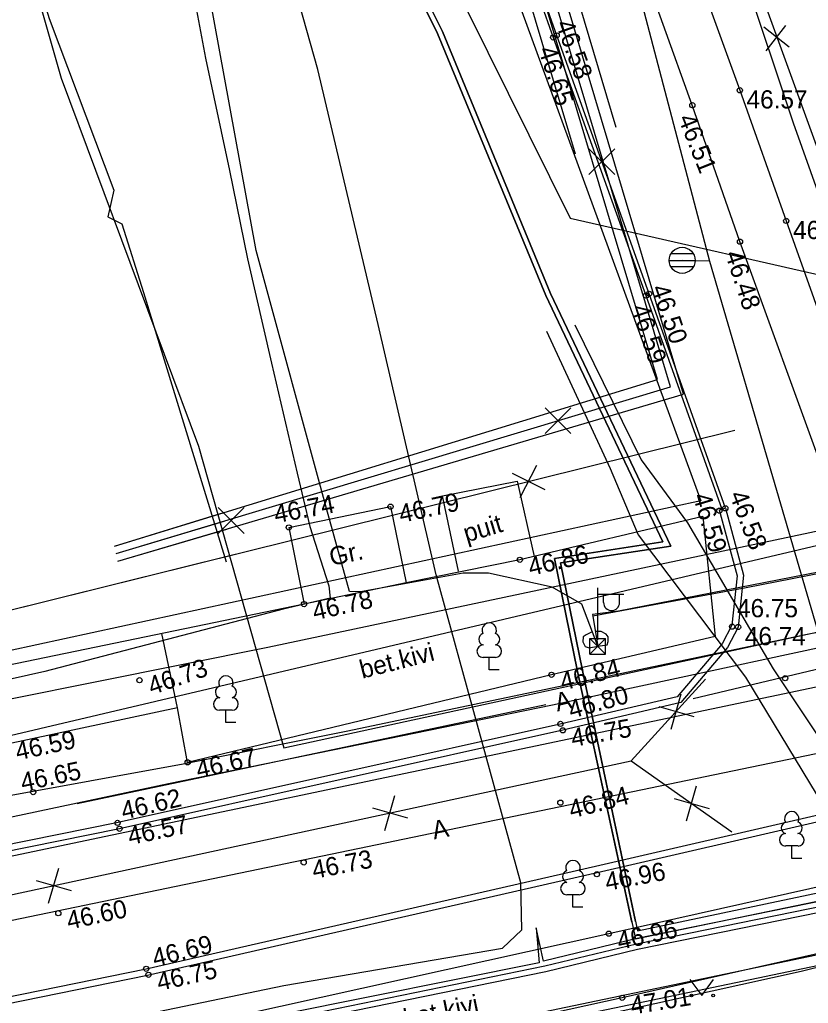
# Model space of a CAD drawing. Extents: x 641435 to 642280, y 6455888 to 6456393.
# Drawn here: x 641997.79 to 642028.08, y 6456161.7 to 6456199.48 of the extents above; entities that cross this region are included whole.
import ezdxf

# ---------------------------------------------------------------- set-up
doc = ezdxf.new("R2010")
doc.units = 0
for name, color, linetype in [('DTRASS', 7, 'Continuous'), ('HALJASTUS', 7, 'Continuous'), ('KORGUS-EH2000', 7, 'Continuous'), ('KPKAABEL', 7, 'Continuous'), ('KTRASS', 7, 'Continuous'), ('MOOTPIIR', 7, 'Continuous'), ('MPKAABEL', 7, 'Continuous'), ('POST', 7, 'Continuous'), ('PUU', 7, 'Continuous'), ('SITRASS', 7, 'Continuous'), ('SKKAEV', 7, 'Continuous'), ('SKTRASS', 7, 'Continuous'), ('TEE', 7, 'Continuous'), ('TORU', 7, 'Continuous'), ('TTRASS', 7, 'Continuous'), ('VTRASS', 7, 'Continuous')]:
    doc.layers.add(name, color=color, linetype=linetype)

# ---------------------------------------------------------------- blocks, each defined once
blk = doc.blocks.new('MURU_3')
at = {"layer": 'TORU'}
for p, q in [((-4634, 6067), (0, 0)), ((0, 0), (4456, 6067))]:
    blk.add_line(p, q, dxfattribs=at)
for centre in [(-4010, 0), (4277, 0)]:
    blk.add_circle(centre, 550, dxfattribs=at)

msp = doc.modelspace()

# ---------------------------------------------------------------- linework, layer by layer
at = {"layer": 'DTRASS'}
for p, q in [((641986.191, 6456174.026), (642025.257, 6456183.712)), ((642016.713, 6456182.065), (642017.961, 6456181.432)), ((642017.021, 6456181.124), (642017.654, 6456182.373)), ((641986.191, 6456174.026), (642006.065, 6456178.954))]:
    msp.add_line(p, q, dxfattribs=at)
at = {"layer": 'KORGUS-EH2000'}
for centre in [(642018.286, 6456198.799), (642018.42, 6456198.878), (642025.451, 6456196.771), (642023.629, 6456196.197), (642027.237, 6456191.754), (642025.459, 6456190.957), (642021.849, 6456188.884), (642021.97, 6456188.952), (642012.036, 6456180.776), (642024.667, 6456180.621), (642024.897, 6456180.714), (642008.13, 6456179.979), (642017.002, 6456178.735), (642008.713, 6456177.033), (642025.158, 6456176.168), (642025.386, 6456176.153), (642002.391, 6456174.108), (642018.221, 6456174.318), (642027.193, 6456174.187), (642018.562, 6456172.432), (642018.654, 6456172.185), (642004.242, 6456170.954), (641998.313, 6456169.811), (642018.56, 6456169.404), (642001.549, 6456168.63), (642001.624, 6456168.403), (642008.702, 6456167.109), (642019.961, 6456166.655), (641999.275, 6456165.157), (642020.418, 6456164.374), (642002.652, 6456163.026), (642002.736, 6456162.795), (642020.937, 6456161.91)]:
    msp.add_circle(centre, 0.1, dxfattribs=at)
at = {"layer": 'KPKAABEL'}
msp.add_lwpolyline([(641993.294, 6456149.504), (641993.26, 6456149.64), (641993.71, 6456151.41), (641997.77, 6456159.637), (641998.555, 6456160.43), (642007.934, 6456162.387), (642016.34, 6456163.82), (642017.074, 6456164.523), (642017.043, 6456166.328), (642013.789, 6456178.152), (642011.555, 6456187.77), (642009.25, 6456197.563), (642006.395, 6456207.664), (642003.582, 6456218.328), (642001.031, 6456223.133), (642000.637, 6456224.871), (642000.875, 6456226.195), (642003.645, 6456227.457)], dxfattribs=at)
at = {"layer": 'KTRASS'}
for points in [[(641986.62, 6456250.308), (641990.513, 6456232.101), (641995.149, 6456212.049), (641999.387, 6456197.232), (642004.66, 6456183.102), (642007.94, 6456171.507), (642024.046, 6456175.004), (642037.902, 6456178.018), (642048.69, 6456180.575), (642057.665, 6456182.259), (642065.385, 6456182.556), (642087.093, 6456189.449)], [(641982.816, 6456164.278), (642033.621, 6456174.956)]]:
    msp.add_lwpolyline(points, dxfattribs=at)
at = {"layer": 'MOOTPIIR'}
for points in [[(642096.716, 6456203.934), (642084.837, 6456197.965), (642078.983, 6456212.08), (642074.307, 6456226.162), (642061.417, 6456221.761), (642026.378, 6456208.764), (642024.118, 6456215.268), (642027.77, 6456216.663), (642026.105, 6456221.762), (642026.373, 6456225.197), (642023.795, 6456229.383), (642018.747, 6456227.075), (642015.305, 6456204.681), (642023.955, 6456180.996), (641989.94, 6456173.63), (641976.447, 6456170.613), (641974.836, 6456170.881), (641965.92, 6456167.714)], [(641735.314, 6456028.565), (641762.603, 6456039.595), (641794.8, 6456052.473), (641812.228, 6456059.398), (641812.123, 6456060.505), (641818.711, 6456062.983), (641837.68, 6456070.604), (641859.468, 6456082.204), (641884.438, 6456098.759), (641911.012, 6456116.977), (641927.852, 6456129.133), (641946.492, 6456140.249), (641961.66, 6456147.453), (641989.32, 6456154.43), (642027.804, 6456162.927), (642073.54, 6456174.265), (642089.242, 6456179.809), (642092.035, 6456168.807), (642100.199, 6456171.49)]]:
    msp.add_lwpolyline(points, dxfattribs=at)
at = {"layer": 'MPKAABEL'}
for points in [[(641955.246, 6456220.776), (641965.441, 6456224.294), (641969.795, 6456225.769), (641971.434, 6456226.383), (641974.012, 6456227.357), (641980.836, 6456229.847), (641985.933, 6456231.569), (641987.418, 6456231.891), (641988.43, 6456230.099), (641990.12, 6456224.81), (641991.505, 6456220.3), (641992.05, 6456218.467), (641992.581, 6456217.706), (641994.832, 6456211.66), (641996.999, 6456206.004), (641996.572, 6456205.293), (641997.238, 6456205.032), (641998.926, 6456199.527), (642001.41, 6456192.937), (642001.176, 6456191.915), (642001.721, 6456191.643), (642002.542, 6456189.005), (642005.72, 6456178.66)], [(642000.661, 6456230.256), (641998.988, 6456229.394), (641998.767, 6456229.022), (641999.52, 6456226), (642000.492, 6456221.65), (642001.657, 6456216.311), (642001.94, 6456214.827), (642002.795, 6456210.268), (642003.347, 6456206.837), (642004.122, 6456202.322), (642004.932, 6456198.003), (642005.85, 6456193.684), (642006.545, 6456190.298), (642007.462, 6456186.282), (642008.45, 6456182.062), (642008.94, 6456180.019), (642009.554, 6456178.099), (642009.67, 6456177.734), (642009.714, 6456177.263), (642007.917, 6456176.836), (641998.753, 6456174.447), (641993.097, 6456173.172)], [(642021.302, 6456164.817), (642019.216, 6456174.444), (642018.331, 6456178.78), (642022.502, 6456179.421), (642018.002, 6456188.882), (642013.846, 6456198.949), (642009.207, 6456208.252), (642006.309, 6456215.649), (642001.219, 6456229.584), (642002.407, 6456230.2)], [(642002.499, 6456230.022), (642001.467, 6456229.487), (642002.979, 6456225.447), (642006.497, 6456215.717), (642009.207, 6456208.252), (642013.846, 6456198.949), (642018.002, 6456188.882), (642022.502, 6456179.421), (642018.331, 6456178.78), (642019.216, 6456174.444), (642021.442, 6456164.171), (642034.49, 6456166.877), (642034.227, 6456163.64)], [(642019.784, 6456175.973), (642019.547, 6456175.852), (642019.44, 6456175.773), (642019.426, 6456175.581), (642019.513, 6456175.407), (642019.666, 6456175.353), (642019.994, 6456175.413), (642019.385, 6456177.034), (642018.239, 6456177.681), (642015.797, 6456178.22), (642014.826, 6456178.22), (642010.885, 6456177.504), (642010.462, 6456177.512), (642009.571, 6456180.704), (642006.878, 6456190.62), (642004.246, 6456204.985), (642002.185, 6456215.516), (642000.418, 6456224.599), (641999.334, 6456228.872), (642000.043, 6456229.536), (642000.704, 6456229.863)], [(642002.86, 6456229.64), (642001.1, 6456228.83), (642001.05, 6456228.66), (642001.08, 6456228.52), (642001.2, 6456228.24), (642002.3, 6456225.4), (642018.94, 6456191.86), (642030.76, 6456189.17), (642044.86, 6456190.27), (642065.89, 6456195.24), (642081.96, 6456200.64)], [(642002.727, 6456229.751), (642001.775, 6456229.319), (642006.685, 6456215.785), (642009.391, 6456208.331), (642014.028, 6456199.032), (642018.185, 6456188.963), (642022.798, 6456179.264), (642018.569, 6456178.614), (642019.412, 6456174.485), (642021.522, 6456164.48), (642032.998, 6456166.905), (642034.227, 6456163.64)], [(642021.445, 6456164.846), (642019.412, 6456174.485), (642018.569, 6456178.614), (642018.569, 6456178.614), (642022.798, 6456179.264), (642018.185, 6456188.963), (642014.028, 6456199.032), (642009.391, 6456208.331), (642001.775, 6456229.319), (642001.775, 6456229.319), (642002.727, 6456229.751)], [(642099.376, 6456188.826), (642089.89, 6456183.459), (642080.685, 6456179.195), (642073.817, 6456176.69), (642073.391, 6456177.862), (642073.687, 6456176.626), (642063.886, 6456173.454), (642053.559, 6456171.052), (642046.149, 6456169.421), (642045.814, 6456170.783), (642045.96, 6456169.377), (642032.652, 6456166.46), (642021.442, 6456164.171), (642017.916, 6456163.315), (642017.636, 6456164.592), (642017.742, 6456163.258), (642007.93, 6456161.278), (641998.014, 6456159.037), (641993.247, 6456158.236), (641993.087, 6456159.385), (641993.088, 6456158.235), (641984.254, 6456155.996), (641971.765, 6456152.91), (641962.317, 6456149.746)], [(642019.121, 6456187.759), (642021.67, 6456182.58), (642023.44, 6456180.16), (642026.74, 6456174.54), (642030.21, 6456169.33), (642034.14, 6456162.99)], [(642018.031, 6456187.518), (642020.47, 6456182.24), (642021.55, 6456179.69), (642025.67, 6456174.22), (642028.94, 6456168.83), (642033.08, 6456162.69)], [(642047.87, 6456182.231), (642047.106, 6456181.976), (642038.472, 6456180.285), (642031.56, 6456178.867), (642020.789, 6456176.762), (642019.791, 6456176.628), (642019.994, 6456175.413), (642020.357, 6456175.469), (642020.399, 6456175.598), (642020.399, 6456175.781), (642020.317, 6456175.883), (642020.126, 6456175.979), (642019.899, 6456175.983)], [(642047.892, 6456182.179), (642047.128, 6456181.923), (642038.494, 6456180.232), (642031.581, 6456178.815), (642025.692, 6456177.664), (642019.813, 6456176.575)], [(642034.227, 6456163.64), (642033.481, 6456166.418), (642021.486, 6456163.976), (642017.96, 6456163.12), (642007.972, 6456161.082), (641998.053, 6456158.841), (641993.288, 6456158.04), (641984.302, 6456155.802), (641971.821, 6456152.718), (641962.387, 6456149.558), (641952.825, 6456145.622), (641950.171, 6456144.54), (641946.039, 6456142.586), (641943.959, 6456141.49), (641937.506, 6456137.9), (641929.051, 6456132.769), (641920.294, 6456127.162), (641915.848, 6456123.99), (641907.145, 6456117.926)], [(641985.969, 6456149.09), (641984.351, 6456155.608), (641993.329, 6456157.844), (641998.091, 6456158.644), (642008.014, 6456160.887), (642018.003, 6456162.925), (642021.529, 6456163.781), (642033.299, 6456166.178), (642034.227, 6456163.64)], [(642017.777, 6456163.948), (642017.636, 6456164.592), (642017.689, 6456163.928)]]:
    msp.add_lwpolyline(points, dxfattribs=at)
at = {"layer": 'POST'}
for p, q in [((642019.994, 6456175.663), (642019.994, 6456177.663)), ((642019.994, 6456177.413), (642020.994, 6456177.413)), ((642020.221, 6456177.092), (642020.221, 6456177.413)), ((642020.833, 6456177.092), (642020.833, 6456177.413)), ((642020.294, 6456175.713), (642019.694, 6456175.113)), ((642020.294, 6456175.113), (642019.694, 6456175.713)), ((642019.694, 6456175.713), (642020.294, 6456175.713)), ((642019.694, 6456175.113), (642019.694, 6456175.713)), ((642020.294, 6456175.113), (642020.294, 6456175.713)), ((642019.994, 6456175.413), (642019.994, 6456175.413)), ((642019.694, 6456175.113), (642020.294, 6456175.113))]:
    msp.add_line(p, q, dxfattribs=at)
msp.add_arc((642020.527, 6456177.092), 0.306, 180, 0, dxfattribs=at)
at = {"layer": 'PUU'}
for p, q in [((642016.068, 6456174.988), (642015.588, 6456174.988)), ((642015.828, 6456174.513), (642015.828, 6456174.988)), ((642016.208, 6456174.513), (642015.828, 6456174.513)), ((642005.952, 6456172.958), (642005.472, 6456172.958)), ((642005.712, 6456172.483), (642005.712, 6456172.958)), ((642006.092, 6456172.483), (642005.712, 6456172.483)), ((642027.689, 6456167.741), (642027.209, 6456167.741)), ((642027.449, 6456167.266), (642027.449, 6456167.741)), ((642027.829, 6456167.266), (642027.449, 6456167.266)), ((642019.284, 6456165.868), (642018.804, 6456165.868)), ((642019.044, 6456165.393), (642019.044, 6456165.868)), ((642019.424, 6456165.393), (642019.044, 6456165.393))]:
    msp.add_line(p, q, dxfattribs=at)
for centre, radius, start, end in [((642015.828, 6456176.033), 0.277, 332.5799, 207.4201), ((642015.658, 6456175.686), 0.233, 109.0217, 253.1415), ((642015.998, 6456175.686), 0.233, 286.8508, 70.9859), ((642015.591, 6456175.225), 0.238, 90.0016, 269.3953), ((642016.065, 6456175.225), 0.238, 270.6047, 89.9984), ((642005.712, 6456174.003), 0.277, 332.5799, 207.4201), ((642005.542, 6456173.656), 0.233, 109.0217, 253.1415), ((642005.882, 6456173.656), 0.233, 286.8508, 70.9859), ((642005.475, 6456173.195), 0.238, 90.0016, 269.3953), ((642005.949, 6456173.195), 0.238, 270.6047, 89.9984), ((642027.449, 6456168.786), 0.277, 332.5799, 207.4201), ((642027.279, 6456168.439), 0.233, 109.0217, 253.1415), ((642027.619, 6456168.439), 0.233, 286.8508, 70.9859), ((642027.212, 6456167.978), 0.238, 90.0016, 269.3953), ((642027.686, 6456167.978), 0.238, 270.6047, 89.9984), ((642019.044, 6456166.913), 0.277, 332.5799, 207.4201), ((642018.874, 6456166.566), 0.233, 109.0217, 253.1415), ((642019.214, 6456166.566), 0.233, 286.8508, 70.9859), ((642018.807, 6456166.105), 0.238, 90.0016, 269.3953), ((642019.281, 6456166.105), 0.238, 270.6047, 89.9984)]:
    msp.add_arc(centre, radius, start, end, dxfattribs=at)
at = {"layer": 'SITRASS'}
for points in [[(641959.368, 6456163.975), (641971.651, 6456167.531), (641990.856, 6456172.069), (642007.329, 6456175.374), (642028.812, 6456179.921), (642029.969, 6456179.649)], [(642042.982, 6456179.542), (642036.859, 6456177.586), (642028.04, 6456175.864), (642010.332, 6456172.137), (642004.069, 6456170.878), (641993.156, 6456168.899), (641983.634, 6456166.566), (641974.925, 6456164.458), (641964.071, 6456161.339), (641955.658, 6456158.344), (641950.046, 6456155.812), (641947.713, 6456154.94), (641944.898, 6456153.677), (641940.714, 6456151.462), (641930.761, 6456146.063), (641925.051, 6456142.272), (641918.211, 6456137.7), (641910.065, 6456132.205), (641902.272, 6456126.868)], [(641950.567, 6456160.727), (641951.382, 6456161.11), (641982.743, 6456168.532), (642029.969, 6456179.649)]]:
    msp.add_lwpolyline(points, dxfattribs=at)
at = {"layer": 'SKKAEV'}
for p, q in [((642023.669, 6456190.488), (642022.809, 6456190.488)), ((642022.739, 6456190.238), (642023.739, 6456190.238)), ((642023.669, 6456189.988), (642022.809, 6456189.988))]:
    msp.add_line(p, q, dxfattribs=at)
msp.add_circle((642023.239, 6456190.238), 0.5, dxfattribs=at)
at = {"layer": 'SKTRASS'}
for p, q in [((642022.818, 6456172.235), (642023.203, 6456173.581)), ((642022.338, 6456173.1), (642023.684, 6456172.715)), ((642023.409, 6456168.701), (642023.794, 6456170.047)), ((642011.822, 6456168.337), (642012.207, 6456169.683)), ((642022.929, 6456169.567), (642024.275, 6456169.182)), ((642011.341, 6456169.202), (642012.687, 6456168.817)), ((641998.904, 6456165.547), (641999.289, 6456166.893)), ((641998.423, 6456166.413), (641999.769, 6456166.027))]:
    msp.add_line(p, q, dxfattribs=at)
for points in [[(642021.44, 6456201.042), (642024.292, 6456190.206)], [(642024.292, 6456190.206), (642023.239, 6456190.238)], [(642024.292, 6456190.206), (642029.74, 6456171.564)], [(641975.408, 6456161.084), (641989.206, 6456164.085), (642021.277, 6456171.01), (642024.139, 6456174.143)], [(642029.74, 6456171.564), (641989.395, 6456163.197)], [(642021.277, 6456171.01), (642025.147, 6456168.287)]]:
    msp.add_lwpolyline(points, dxfattribs=at)
at = {"layer": 'TEE'}
for p, q in [((642014.028, 6456181.193), (642016.904, 6456181.752)), ((642016.904, 6456181.752), (642017.552, 6456178.862)), ((642014.651, 6456178.297), (642014.028, 6456181.193))]:
    msp.add_line(p, q, dxfattribs=at)
for points in [[(642028.699, 6456182.049), (642025.459, 6456190.957), (642023.629, 6456196.197), (642020.277, 6456205.507), (642026.184, 6456207.716)], [(642015.784, 6456205.847), (642018.286, 6456198.799), (642021.849, 6456188.884), (642024.766, 6456180.678)], [(642024.897, 6456180.714), (642021.97, 6456188.952), (642018.42, 6456198.878), (642015.922, 6456205.903), (642015.922, 6456205.903)], [(642024.075, 6456200.59), (642025.451, 6456196.771), (642027.237, 6456191.754), (642030.426, 6456182.804), (642031.114, 6456180.836), (642034.828, 6456182.13)], [(641970.039, 6456155.857), (641978.01, 6456157.941), (641984.979, 6456159.429), (642002.652, 6456163.026), (642019.912, 6456166.968), (642037.118, 6456170.933), (642048.82, 6456173.972), (642072.247, 6456180.406), (642076.22, 6456181.73), (642084.252, 6456184.416), (642086.443, 6456184.217), (642088.096, 6456183.112), (642088.096, 6456183.112), (642088.504, 6456182.624), (642089.026, 6456181.897), (642089.311, 6456181.047), (642089.074, 6456180.967)], [(641936.44, 6456140.274), (641943.088, 6456144.23), (641944.938, 6456145.23), (641948.252, 6456147.076), (641958.725, 6456151.831), (641960.06, 6456152.435), (641970.108, 6456155.617), (641978.068, 6456157.698), (641985.03, 6456159.184), (642002.705, 6456162.782), (642019.968, 6456166.725), (642037.177, 6456170.69), (642048.885, 6456173.73), (642072.32, 6456180.167), (642076.299, 6456181.493), (642084.282, 6456184.162), (642086.357, 6456183.973), (642087.927, 6456182.924), (642088.307, 6456182.471), (642088.801, 6456181.782), (642089.074, 6456180.967)], [(642024.656, 6456180.648), (642025.346, 6456178.122), (642025.142, 6456176.226), (642024.773, 6456175.508), (642023.046, 6456173.474), (642018.598, 6456172.429), (642001.572, 6456168.648), (641983.203, 6456164.935), (641972.89, 6456162.675), (641968.157, 6456161.362), (641959.172, 6456158.308), (641949.1, 6456154.09)], [(642024.897, 6456180.714), (642025.6, 6456178.142), (642025.386, 6456176.153), (642024.982, 6456175.368), (642023.183, 6456173.249), (642018.654, 6456172.185), (642001.624, 6456168.403), (641983.255, 6456164.69), (641972.95, 6456162.432), (641968.231, 6456161.123), (641959.261, 6456158.074), (641949.197, 6456153.859), (641949.197, 6456153.859)], [(642008.13, 6456179.979), (642012.036, 6456180.776), (642012.637, 6456177.845)], [(642024.656, 6456180.648), (642024.897, 6456180.714)], [(642088.218, 6456180.45), (642085.811, 6456179.395), (642083.333, 6456178.422), (642083.104, 6456178.041), (642071.477, 6456174.555), (642064.115, 6456172.627), (642050.182, 6456169.043), (642038.809, 6456166.079), (642034.78, 6456165.033), (642020.937, 6456161.91), (642003.776, 6456158.126), (641986.04, 6456154.335), (641978.344, 6456152.713), (641967.118, 6456149.512), (641961.125, 6456147.374), (641961.125, 6456147.374), (641961.125, 6456147.374)], [(642024.028, 6456180.397), (642024.501, 6456175.783), (642018.221, 6456174.318), (642004.242, 6456170.954), (642004.242, 6456170.954)], [(642024.028, 6456180.397), (642017.002, 6456178.735), (642012.637, 6456177.845), (642008.713, 6456177.033)], [(642008.13, 6456179.979), (642008.713, 6456177.033)], [(642008.713, 6456177.033), (641981.571, 6456171.419), (641976.63, 6456170.424)], [(642035.079, 6456176.113), (642023.659, 6456173.392)], [(642003.858, 6456173.042), (642003.252, 6456175.903)], [(642004.242, 6456170.954), (642003.858, 6456173.042), (641997.306, 6456171.658), (641997.306, 6456171.658)], [(641977.799, 6456155.135), (641985.385, 6456156.742), (642003.119, 6456160.553), (642020.418, 6456164.374), (642034.15, 6456167.448)]]:
    msp.add_lwpolyline(points, dxfattribs=at)
at = {"layer": 'TTRASS'}
for p, q in [((642019.658, 6456194.521), (642020.648, 6456193.531)), ((642019.658, 6456193.531), (642020.648, 6456194.521)), ((642017.978, 6456184.571), (642018.968, 6456183.581)), ((642017.978, 6456183.581), (642018.968, 6456184.571)), ((642005.418, 6456180.741), (642006.408, 6456179.751)), ((642005.418, 6456179.751), (642006.408, 6456180.741)), ((642005.418, 6456180.741), (642005.509, 6456180.65)), ((642005.418, 6456179.751), (642005.708, 6456180.042))]:
    msp.add_line(p, q, dxfattribs=at)
for points in [[(641954.283, 6456144.298), (641957.445, 6456145.669), (641962.983, 6456147.838), (641973.625, 6456151.419), (641980.811, 6456153.188), (641997.859, 6456157.18), (642038.276, 6456165.616), (642056.996, 6456169.616), (642057.186, 6456169.659), (642064.083, 6456171.223), (642073.232, 6456173.857), (642080.511, 6456176.727), (642089.092, 6456180.517), (642091.297, 6456183.447), (642106.46, 6456192.228), (642107.526, 6456192.271), (642127.206, 6456203.446), (642128.209, 6456203.482), (642157.353, 6456220.549), (642169.351, 6456228.428), (642182.183, 6456237.091), (642190.477, 6456242.962), (642205.487, 6456253.298), (642216.105, 6456259.557)], [(641954.075, 6456143.973), (641957.595, 6456145.299), (641963.119, 6456147.462), (641973.737, 6456151.035), (641980.904, 6456152.799), (641997.946, 6456156.789), (642038.358, 6456165.224), (642057.039, 6456169.216), (642064.183, 6456170.835), (642073.361, 6456173.478), (642080.665, 6456176.358), (642089.348, 6456180.193), (642091.568, 6456183.141), (642106.575, 6456191.832), (642107.639, 6456191.875), (642127.319, 6456203.05), (642128.324, 6456203.086), (642157.564, 6456220.209), (642169.573, 6456228.095), (642182.41, 6456236.762), (642190.706, 6456242.634), (642205.702, 6456252.96), (642216.285, 6456259.199)], [(642017.573, 6456215.487), (642013.234, 6456214.073), (642019.126, 6456194.325)], [(642022.286, 6456185.657), (642013.914, 6456213.716), (642017.744, 6456214.964)], [(642022.787, 6456185.374), (642014.409, 6456213.456), (642017.868, 6456214.583)], [(642023.289, 6456185.092), (642014.904, 6456213.197), (642017.991, 6456214.203)], [(642018.131, 6456213.775), (642015.461, 6456212.905), (642020.695, 6456195.36)], [(642001.429, 6456179.264), (642022.286, 6456185.657)], [(642001.498, 6456178.971), (642022.787, 6456185.374)], [(642001.566, 6456178.679), (642023.289, 6456185.092)], [(642001.429, 6456179.264), (642005.549, 6456180.527)], [(642001.498, 6456178.971), (642005.65, 6456180.22)], [(642001.566, 6456178.679), (642005.75, 6456179.914)]]:
    msp.add_lwpolyline(points, dxfattribs=at)
at = {"layer": 'VTRASS'}
msp.add_line((642021.477, 6456213.71), (642032.964, 6456182.013), dxfattribs=at)
for points in [[(642014.086, 6456232.981), (642014.977, 6456230.235), (642016.526, 6456225.418), (642017.769, 6456222.223), (642018.976, 6456219.172), (642020.021, 6456215.913), (642021.797, 6456210.202), (642025.609, 6456201.209), (642027.508, 6456195.525), (642028.506, 6456192.718), (642029.343, 6456189.812), (642031.031, 6456184.604), (642031.685, 6456183.562), (642032.275, 6456182.465), (642032.466, 6456182.483)], [(642026.381, 6456199.202), (642027.349, 6456198.436)], [(642026.459, 6456198.291), (642027.224, 6456199.259)], [(641892.891, 6456119.601), (641903.644, 6456125.7), (641935.264, 6456146.286), (641945.906, 6456152.442), (641959.328, 6456158.617), (641973.608, 6456163.428), (641988.303, 6456166.911), (642003.513, 6456170.144), (642018.256, 6456173.169), (642033.378, 6456176.413), (642047.934, 6456179.997), (642057.725, 6456181.81), (642065.592, 6456182.152), (642066.009, 6456182.292), (642086.579, 6456188.757), (642087.058, 6456188.854), (642087.33, 6456188.925), (642087.993, 6456189.044), (642103.848, 6456198.743)], [(642000, 6456169.378), (642017.998, 6456173.172)]]:
    msp.add_lwpolyline(points, dxfattribs=at)

# ---------------------------------------------------------------- block references
at = {"layer": 'HALJASTUS', "xscale": 0.0001, "yscale": 9.999999999999999e-05}
msp.add_blockref('MURU_3', (642024, 6456162), dxfattribs=at)

# ---------------------------------------------------------------- texts
at = {"layer": 'KORGUS-EH2000'}
for s, rotation, p in [(' 46.58', 289.6354, (642018.285, 6456199.579)), (' 46.65', 288.1853, (642017.621, 6456198.581)), (' 46.51', 291.5322, (642022.978, 6456195.94)), (' 46.48', 288.2219, (642024.794, 6456190.738)), (' 46.50', 289.2757, (642021.952, 6456189.418)), (' 46.59', 288.3162, (642021.184, 6456188.664)), (' 46.79', 12.1731, (642012.184, 6456180.092)), (' 46.58', 290.8383, (642024.948, 6456181.479)), (' 46.74', 10.3816, (642007.372, 6456180.091)), (' 46.59', 286.5077, (642023.569, 6456181.439)), (' 46.86', 13.0826, (642017.16, 6456178.053)), (' 46.78', 12.4238, (642008.864, 6456176.349)), (' 46.73', 19.1955, (642002.621, 6456173.447)), (' 46.84', 14.2843, (642018.394, 6456173.64)), (' 46.80', 15.424, (642018.726, 6456172.558)), (' 46.75', 10.0633, (642018.776, 6456171.496)), (' 46.59', 12.0253, (641997.452, 6456170.973)), (' 46.67', 12.6923, (642004.396, 6456170.271)), (' 46.65', 11.7645, (641997.649, 6456169.788)), (' 46.62', 13.2074, (642001.522, 6456168.685)), (' 46.84', 14.469, (642018.735, 6456168.726)), (' 46.57', 11.9495, (642001.769, 6456167.718)), (' 46.73', 11.1119, (642008.837, 6456166.422)), (' 46.96', 10.6346, (642020.09, 6456165.967)), (' 46.60', 12.0767, (641999.421, 6456164.472)), (' 46.96', 12.1611, (642020.565, 6456163.69)), (' 46.69', 13.9737, (642002.729, 6456163.029)), (' 46.75', 12.7081, (642002.89, 6456162.112)), (' 47.01', 9.1849, (642021.049, 6456161.219))]:
    msp.add_text(s, height=0.7, rotation=rotation, dxfattribs=at).set_placement(p)
for s, p in [(' 46.57', (642025.451, 6456196.071)), (' 46.51', (642027.237, 6456191.054)), (' 46.75', (642025.085, 6456176.528)), (' 46.74', (642025.386, 6456175.453))]:
    msp.add_text(s, height=0.7, dxfattribs=at).set_placement(p)
at = {"layer": 'TEE'}
for s, rotation, p in [('puit', 16.6873, (642014.953, 6456179.395)), ('Gr.', 12.2557, (642009.769, 6456178.494)), ('bet.kivi', 14.271, (642010.949, 6456174.165)), ('A', 12.9891, (642018.44, 6456172.903)), ('A', 11.3051, (642013.707, 6456167.99)), ('bet.kivi', 11.5264, (642012.614, 6456160.772))]:
    msp.add_text(s, height=0.7, rotation=rotation, dxfattribs=at).set_placement(p)

doc.saveas('drawing.dxf')
